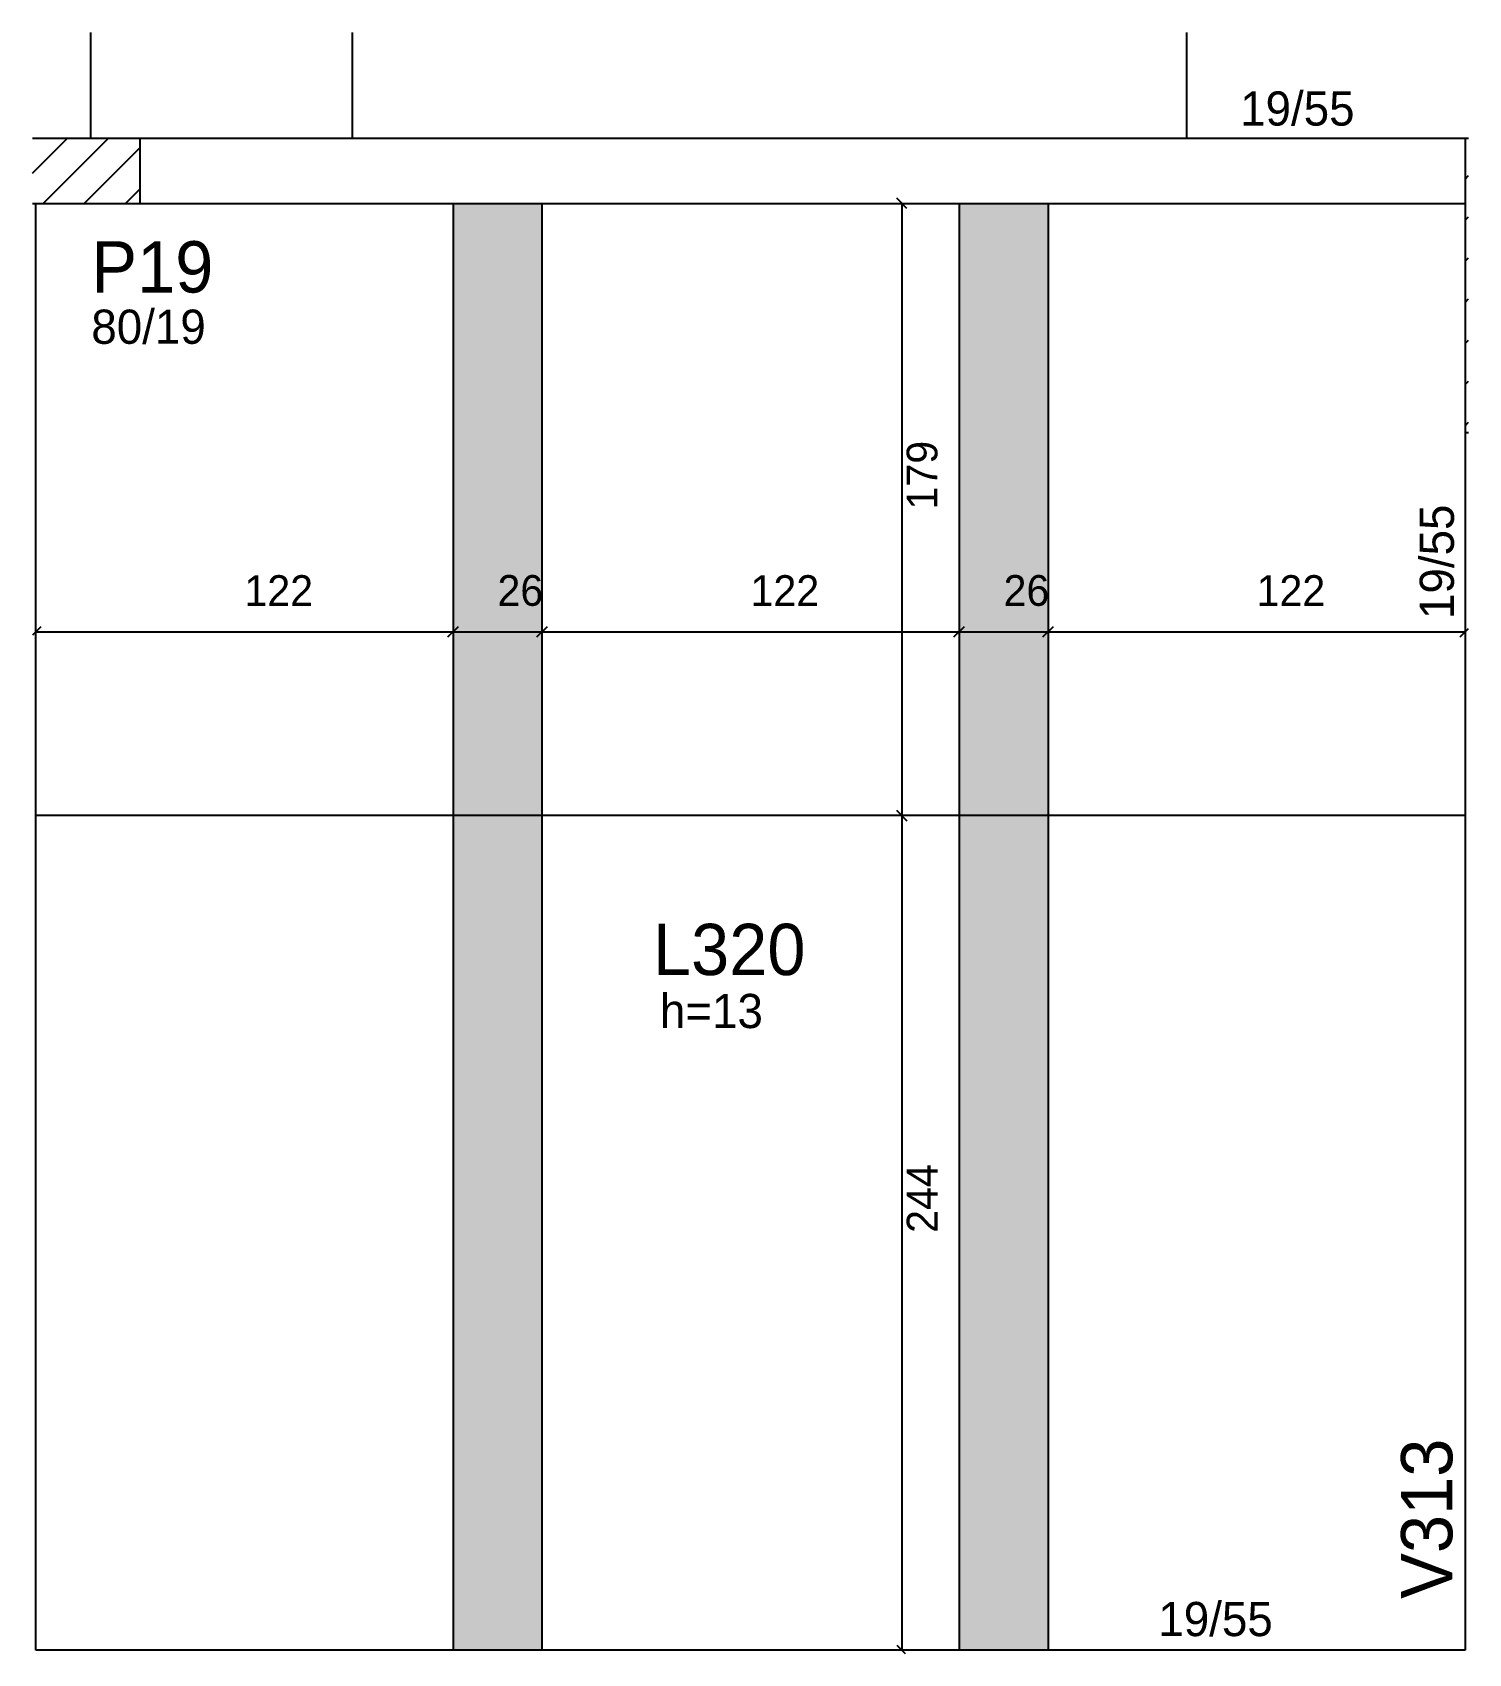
# Model space of a CAD drawing. Header units: metres. Extents: x 3166 to 3586, y 1667 to 2141.
import ezdxf

# ---------------------------------------------------------------- set-up
doc = ezdxf.new("R2010")
doc.units = ezdxf.units.M
for name, color, linetype in [('3', 7, 'Continuous'), ('4', 7, 'Continuous'), ('7', 7, 'Continuous'), ('Hachura', 7, 'Continuous'), ('Painéis', 7, 'Continuous')]:
    doc.layers.add(name, color=color, linetype=linetype)

msp = doc.modelspace()

# ---------------------------------------------------------------- hatches: boundary and pattern name
at = {"layer": 'Hachura'}
h = msp.add_hatch(color=7, dxfattribs=at)
h.dxf.hatch_style = 1
h.paths.add_polyline_path([(3289.08, 1667.94), (3315.08, 1667.94), (3315.08, 2090.94), (3289.08, 2090.94), (3289.08, 1667.94)])
h = msp.add_hatch(color=7, dxfattribs=at)
h.dxf.hatch_style = 1
h.paths.add_polyline_path([(3437.08, 1667.94), (3463.08, 1667.94), (3463.08, 2090.94), (3437.08, 2090.94), (3437.08, 1667.94)])

# ---------------------------------------------------------------- linework, layer by layer
at = {"layer": '3', "color": 3, "lineweight": 25}
for p, q in [((3166.07, 2099.81), (3176.2, 2109.94)), ((3169.22, 2090.94), (3188.22, 2109.94)), ((3181.24, 2090.94), (3197.57, 2107.26)), ((3193.27, 2090.94), (3197.57, 2095.24)), ((3585.07, 2098.07), (3586.07, 2099.08)), ((3585.07, 2086.05), (3586.07, 2087.06)), ((3585.07, 2074.03), (3586.07, 2075.04)), ((3585.07, 2062.01), (3586.07, 2063.01)), ((3585.07, 2049.99), (3586.07, 2050.99)), ((3585.07, 2037.97), (3586.07, 2038.97)), ((3585.07, 2025.95), (3586.07, 2026.95))]:
    msp.add_line(p, q, dxfattribs=at)
for points in [[(3585.07, 2109.94), (3197.57, 2109.94)], [(3167.07, 1667.94), (3167.07, 2090.94)], [(3197.57, 2090.94), (3585.07, 2090.94)], [(3585.07, 2023.94), (3585.07, 1667.94)], [(3585.07, 1667.94), (3167.07, 1667.94)]]:
    msp.add_lwpolyline(points, dxfattribs=at)
at = {"layer": '7', "color": 7, "lineweight": 25}
for points in [[(3197.57, 2109.94), (3166.07, 2109.94)], [(3197.57, 2090.94), (3197.57, 2109.94)], [(3586.07, 2109.94), (3585.07, 2109.94)], [(3585.07, 2109.94), (3585.07, 2023.94)], [(3166.07, 2090.94), (3197.57, 2090.94)], [(3585.07, 2023.94), (3586.07, 2023.94)]]:
    msp.add_lwpolyline(points, dxfattribs=at)
at = {"layer": 'Painéis', "color": 200, "lineweight": 25}
for p, q in [((3183.07, 2140.94), (3183.07, 2109.94)), ((3259.57, 2140.94), (3259.57, 2109.94)), ((3503.57, 2140.94), (3503.57, 2109.94)), ((3289.08, 2090.94), (3289.08, 1667.94)), ((3315.08, 2090.94), (3315.08, 1667.94)), ((3437.08, 2090.94), (3437.08, 1667.94)), ((3463.08, 2090.94), (3463.08, 1667.94)), ((3584.98, 1911.94), (3166.98, 1911.94))]:
    msp.add_line(p, q, dxfattribs=at)
at = {"layer": 'Painéis', "color": 0, "lineweight": 25}
for p, q in [((3421.83, 2089.44), (3418.83, 2092.44)), ((3168.57, 1967.19), (3166.07, 1964.69)), ((3287.58, 1964.19), (3290.58, 1967.19)), ((3290.58, 1967.19), (3287.58, 1964.19)), ((3313.58, 1964.19), (3316.58, 1967.19)), ((3316.58, 1967.19), (3313.58, 1964.19)), ((3435.58, 1964.19), (3438.58, 1967.19)), ((3438.58, 1967.19), (3435.58, 1964.19)), ((3461.58, 1964.19), (3464.58, 1967.19)), ((3464.58, 1967.19), (3461.58, 1964.19)), ((3583.57, 1964.19), (3586.07, 1966.69)), ((3418.83, 1913.44), (3421.83, 1910.44)), ((3421.83, 1910.44), (3418.83, 1913.44)), ((3418.83, 1669.44), (3421.33, 1666.94))]:
    msp.add_line(p, q, dxfattribs=at)
at = {"layer": 'Painéis', "color": 4, "lineweight": 25}
for p, q in [((3420.33, 2090.94), (3420.33, 1911.94)), ((3167.07, 1965.69), (3289.08, 1965.69)), ((3289.08, 1965.69), (3315.08, 1965.69)), ((3315.08, 1965.69), (3437.08, 1965.69)), ((3437.08, 1965.69), (3463.08, 1965.69)), ((3463.08, 1965.69), (3585.07, 1965.69)), ((3420.33, 1911.94), (3420.33, 1667.94))]:
    msp.add_line(p, q, dxfattribs=at)

# ---------------------------------------------------------------- texts
at = {"layer": '3', "color": 3, "lineweight": 25}
for s, p in [('19/55', (3519.26, 2113.69)), ('80/19', (3183.3, 2049.89)), ('h=13', (3349.58, 1849.82)), ('19/55', (3495.34, 1672.04))]:
    msp.add_text(s, height=10, dxfattribs=at).set_placement(p)
msp.add_text('19/55', height=10, rotation=90, dxfattribs=at).set_placement((3581.78, 1969.43))
at = {"layer": '4', "color": 4, "lineweight": 25}
for s, p in [('P19', (3183.3, 2064.89)), ('L320', (3347.53, 1865.32))]:
    msp.add_text(s, height=15, dxfattribs=at).set_placement(p)
msp.add_text('V313', height=15, rotation=90, dxfattribs=at).set_placement((3581.32, 1682.94))
at = {"layer": 'Painéis', "color": 240, "lineweight": 25}
for s, p in [('179', (3430.73, 2001.44)), ('244', (3430.76, 1789.94))]:
    msp.add_text(s, height=9, rotation=90, dxfattribs=at).set_placement(p)
for s, p in [('122', (3228.07, 1973.24)), ('26', (3302.08, 1973.28)), ('122', (3376.08, 1973.24)), ('26', (3450.08, 1973.28)), ('122', (3524.07, 1973.24))]:
    msp.add_text(s, height=9, dxfattribs=at).set_placement(p)

doc.saveas('drawing.dxf')
